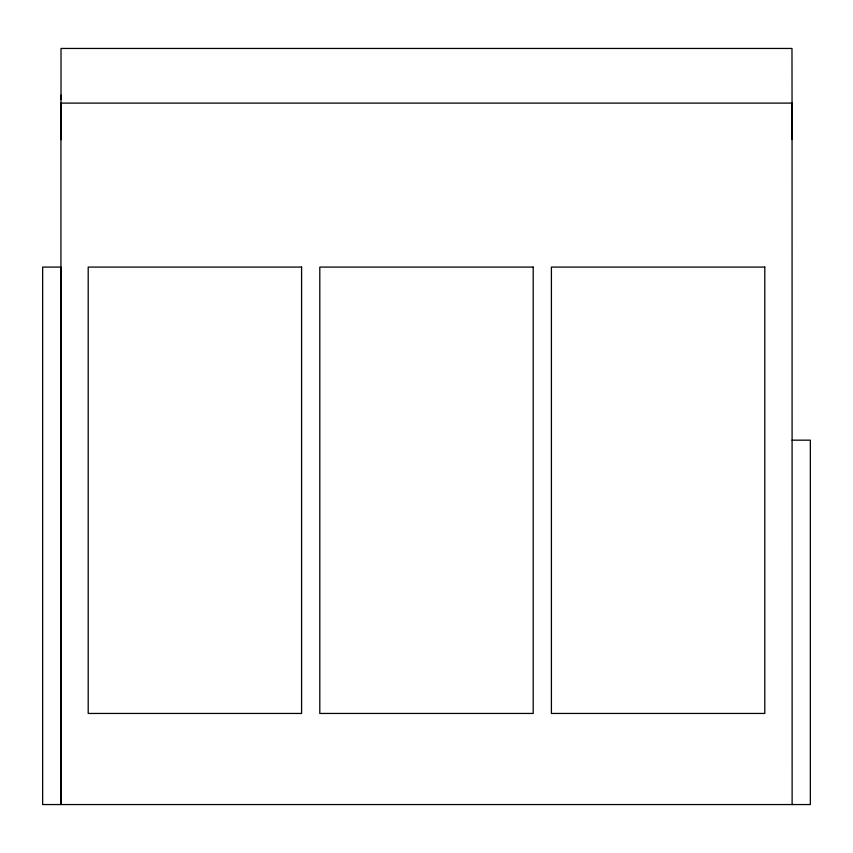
<?xml version="1.0" encoding="UTF-8"?>
<svg xmlns="http://www.w3.org/2000/svg" width="853" height="853" viewBox="0 0 853 853"><rect width="100%" height="100%" fill="white"/><g stroke="black" fill="none" stroke-linecap="round" stroke-linejoin="round"><path stroke-width="1.28" d="M60.979 139.551L60.989 130.434M60.926 139.551L61.021 95.184M792.021 103.106L792.01 139.551M60.936 126.265L60.989 112.116M792.128 804.55L792.053 103.106L60.947 103.106L60.872 804.55L60.872 267.085L42.65 267.085L42.65 804.55L810.35 804.55L810.35 440.169L792.096 440.169M792.053 103.106L791.979 48.45L61.021 48.45L61.021 99.151M301.589 267.085L88.2 267.085L88.2 713.449L301.589 713.449L301.589 267.085M533.2 267.085L319.8 267.085L319.8 713.449L533.2 713.449L533.2 267.085M764.8 267.085L551.411 267.085L551.411 713.449L764.8 713.449L764.8 267.085"/></g></svg>
